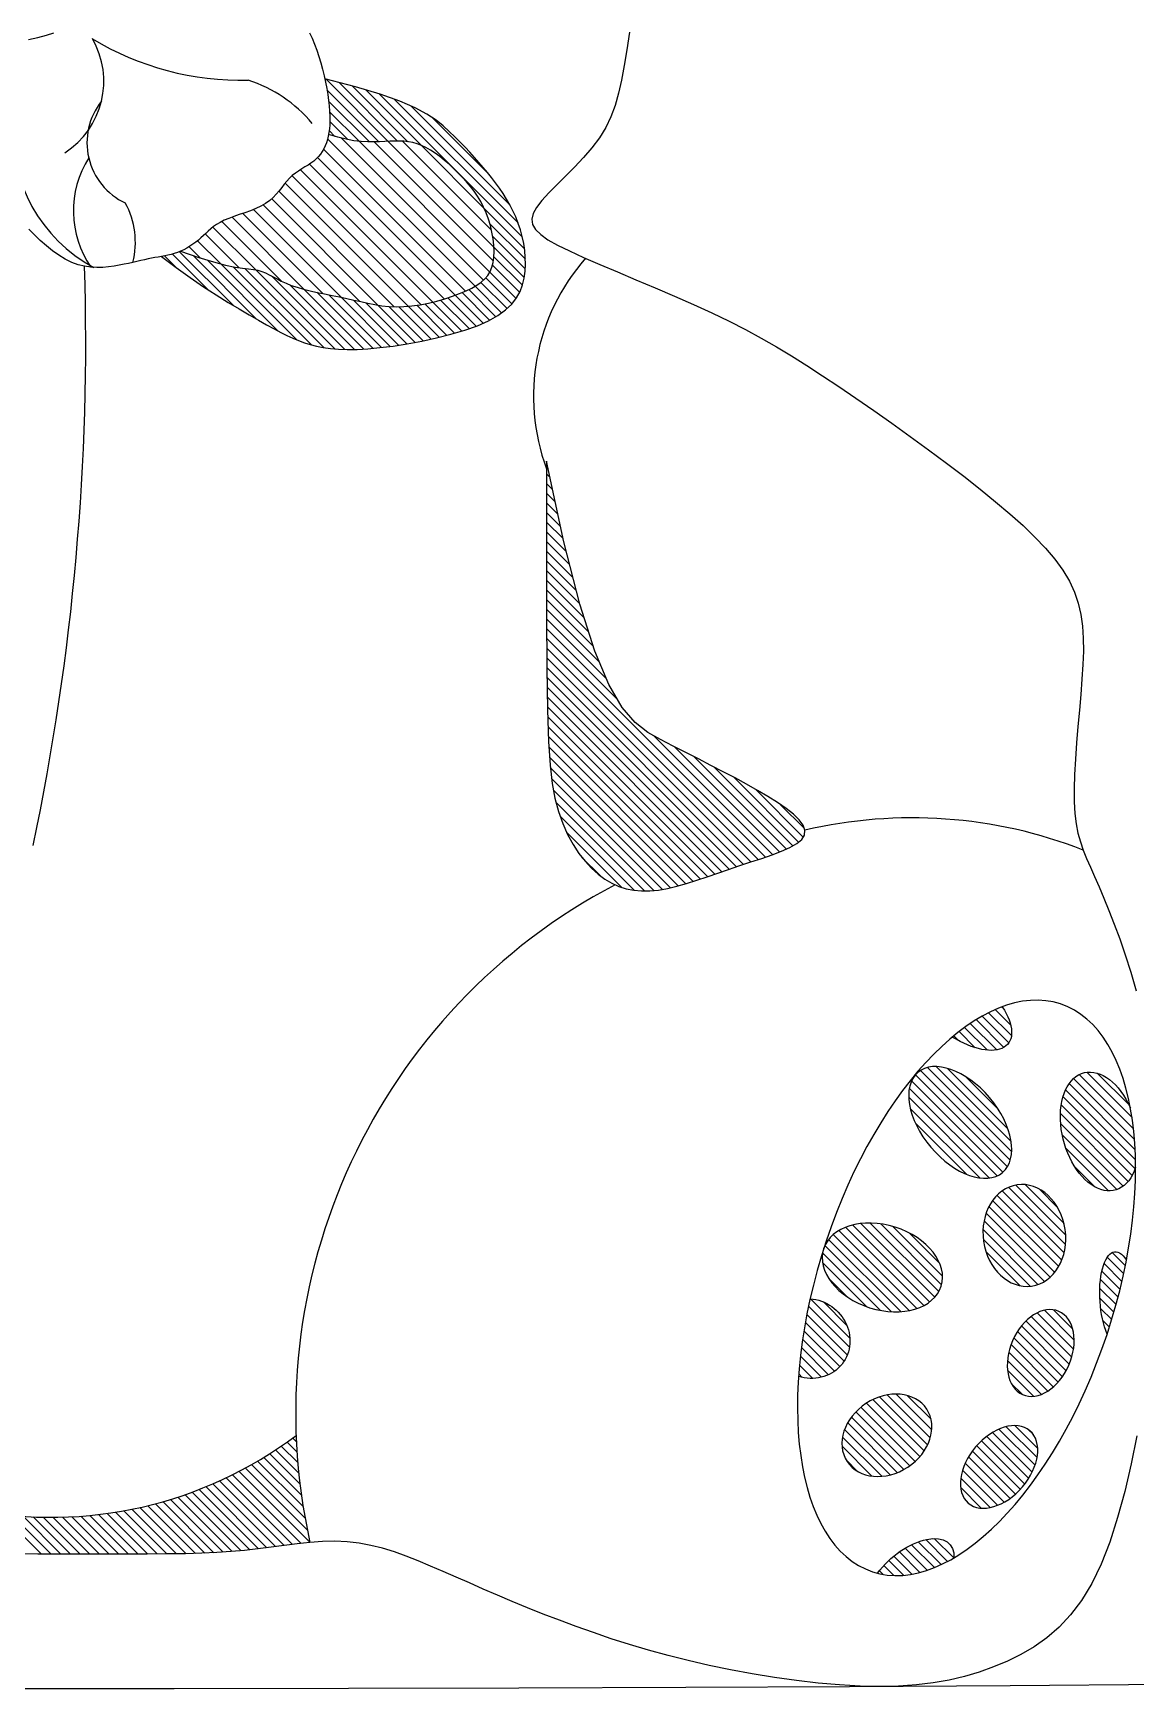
# Model space of a CAD drawing. Header units: millimetres. Extents: x 30176 to 68715, y 55479 to 72995.
# Drawn here: x 48222.9 to 48409.3, y 57348.8 to 57628.6 of the extents above; entities that cross this region are included whole.
import ezdxf

# ---------------------------------------------------------------- set-up
doc = ezdxf.new("R2010")
doc.units = ezdxf.units.MM

# ---------------------------------------------------------------- blocks, each defined once
blk = doc.blocks.new('A$C7F2A1D0A')
for p, q in [((1374.75, 735.42), (1376.32, 735.78)), ((1376.32, 735.78), (1377.77, 736.16)), ((1377.77, 736.16), (1379.04, 736.56)), ((1422.25, 736.58), (1422.71, 735.64)), ((1476.35, 736.68), (1475.88, 733.7)), ((1422.71, 735.64), (1423.12, 734.65)), ((1423.12, 734.65), (1423.5, 733.63)), ((1423.5, 733.63), (1423.85, 732.57)), ((1475.88, 733.7), (1475.44, 731.02)), ((1423.85, 732.57), (1424.17, 731.5)), ((1424.17, 731.5), (1424.46, 730.41)), ((1424.46, 730.41), (1424.72, 729.32)), ((1475.44, 731.02), (1474.99, 728.58)), ((1424.72, 729.32), (1424.96, 728.24)), ((1430.03, 727.45), (1424.84, 728.78)), ((1424.96, 728.24), (1425.16, 727.18)), ((1435.56, 718.22), (1425.07, 728.72)), ((1437.15, 718.27), (1427.27, 728.16)), ((1438.88, 718.17), (1429.47, 727.59)), ((1434.21, 726.19), (1430.03, 727.45)), ((1474.99, 728.58), (1474.49, 726.35)), ((1425.16, 727.18), (1425.33, 726.15)), ((1434, 718.15), (1425.19, 726.96)), ((1425.33, 726.15), (1425.47, 725.16)), ((1425.47, 725.16), (1425.57, 724.22)), ((1432.39, 718.14), (1425.48, 725.04)), ((1441.11, 717.58), (1431.76, 726.92)), ((1458.22, 702.1), (1434.1, 726.23)), ((1437.53, 725.01), (1434.21, 726.19)), ((1457.51, 704.45), (1436.62, 725.33)), ((1440.12, 723.89), (1437.53, 725.01)), ((1474.49, 726.35), (1473.9, 724.3)), ((1425.57, 724.22), (1425.64, 723.33)), ((1425.64, 723.33), (1425.68, 722.51)), ((1430.65, 718.24), (1425.65, 723.24)), ((1425.69, 721.74), (1425.67, 721.02)), ((1425.68, 722.51), (1425.69, 721.74)), ((1456.16, 707.43), (1439.38, 724.21)), ((1442.11, 722.83), (1440.12, 723.89)), ((1443.64, 721.82), (1442.11, 722.83)), ((1452.6, 712.63), (1442.93, 722.3)), ((1444.85, 720.85), (1443.64, 721.82)), ((1473.19, 722.39), (1472.33, 720.59)), ((1473.9, 724.3), (1473.19, 722.39)), ((1425.42, 719.1), (1425.28, 718.53)), ((1425.53, 719.7), (1425.42, 719.1)), ((1427.03, 718.92), (1425.47, 719.4)), ((1425.61, 720.34), (1425.53, 719.7)), ((1426.56, 719.06), (1425.58, 720.05)), ((1425.67, 721.02), (1425.61, 720.34)), ((1428.73, 718.53), (1425.69, 721.57)), ((1428.45, 718.58), (1427.03, 718.92)), ((1445.87, 719.92), (1444.85, 720.85)), ((1446.81, 719.01), (1445.87, 719.92)), ((1447.7, 718.12), (1446.81, 719.01)), ((1472.33, 720.59), (1471.27, 718.85)), ((1424.41, 716.52), (1424.11, 716.08)), ((1424.67, 716.98), (1424.41, 716.52)), ((1448.61, 692.93), (1424.63, 716.91)), ((1424.91, 717.47), (1424.67, 716.98)), ((1425.11, 717.98), (1424.91, 717.47)), ((1425.28, 718.53), (1425.11, 717.98)), ((1450.24, 693.75), (1425.31, 718.68)), ((1451.66, 694.78), (1427.67, 718.76)), ((1429.77, 718.34), (1428.45, 718.58)), ((1430.98, 718.2), (1429.77, 718.34)), ((1452.74, 696.15), (1430.65, 718.24)), ((1432.1, 718.14), (1430.98, 718.2)), ((1433.13, 718.13), (1432.1, 718.14)), ((1434.1, 718.15), (1433.13, 718.13)), ((1453.32, 698.02), (1433.21, 718.13)), ((1435.01, 718.2), (1434.1, 718.15)), ((1435.86, 718.24), (1435.01, 718.2)), ((1453.41, 700.38), (1435.56, 718.22)), ((1436.68, 718.27), (1435.86, 718.24)), ((1437.46, 718.27), (1436.68, 718.27)), ((1438.22, 718.24), (1437.46, 718.27)), ((1453.02, 703.22), (1437.99, 718.25)), ((1438.96, 718.17), (1438.22, 718.24)), ((1439.7, 718.03), (1438.96, 718.17)), ((1440.43, 717.83), (1439.7, 718.03)), ((1441.18, 717.55), (1440.43, 717.83)), ((1451.8, 706.89), (1441.11, 717.58)), ((1441.94, 717.19), (1441.18, 717.55)), ((1442.71, 716.74), (1441.94, 717.19)), ((1443.5, 716.22), (1442.71, 716.74)), ((1444.28, 715.65), (1443.5, 716.22)), ((1448.55, 717.24), (1447.7, 718.12)), ((1449.37, 716.38), (1448.55, 717.24)), ((1450.14, 715.52), (1449.37, 716.38)), ((1470, 717.15), (1468.57, 715.49)), ((1471.27, 718.85), (1470, 717.15)), ((1420.94, 713.57), (1420.4, 713.22)), ((1443.1, 691.09), (1420.74, 713.44)), ((1421.47, 713.9), (1420.94, 713.57)), ((1422, 714.23), (1421.47, 713.9)), ((1422.5, 714.56), (1422, 714.23)), ((1445.03, 691.61), (1422.24, 714.39)), ((1422.96, 714.91), (1422.5, 714.56)), ((1423.38, 715.28), (1422.96, 714.91)), ((1423.77, 715.67), (1423.38, 715.28)), ((1446.86, 692.23), (1423.6, 715.49)), ((1424.11, 716.08), (1423.77, 715.67)), ((1445.07, 715.02), (1444.28, 715.65)), ((1445.84, 714.35), (1445.07, 715.02)), ((1446.6, 713.64), (1445.84, 714.35)), ((1447.35, 712.92), (1446.6, 713.64)), ((1450.89, 714.67), (1450.14, 715.52)), ((1451.62, 713.82), (1450.89, 714.67)), ((1452.33, 712.96), (1451.62, 713.82)), ((1467.05, 713.88), (1465.52, 712.34)), ((1468.57, 715.49), (1467.05, 713.88)), ((1417.99, 710.99), (1417.56, 710.44)), ((1418.42, 711.51), (1417.99, 710.99)), ((1438.92, 690.37), (1418.13, 711.16)), ((1418.87, 712), (1418.42, 711.51)), ((1419.35, 712.45), (1418.87, 712)), ((1441.08, 690.65), (1419.32, 712.42)), ((1419.87, 712.85), (1419.35, 712.45)), ((1420.4, 713.22), (1419.87, 712.85)), ((1448.07, 712.17), (1447.35, 712.92)), ((1448.77, 711.41), (1448.07, 712.17)), ((1449.44, 710.62), (1448.77, 711.41)), ((1450.07, 709.81), (1449.44, 710.62)), ((1453.02, 712.1), (1452.33, 712.96)), ((1453.69, 711.22), (1453.02, 712.1)), ((1454.35, 710.32), (1453.69, 711.22)), ((1464.04, 710.88), (1462.68, 709.51)), ((1465.52, 712.34), (1464.04, 710.88)), ((1414.83, 707.74), (1414.05, 707.29)), ((1415.52, 708.23), (1414.83, 707.74)), ((1416.11, 708.75), (1415.52, 708.23)), ((1433.81, 690.57), (1415.86, 708.53)), ((1416.64, 709.31), (1416.11, 708.75)), ((1417.12, 709.87), (1416.64, 709.31)), ((1436.54, 690.3), (1417.05, 709.79)), ((1417.56, 710.44), (1417.12, 709.87)), ((1450.66, 708.96), (1450.07, 709.81)), ((1451.2, 708.06), (1450.66, 708.96)), ((1451.69, 707.12), (1451.2, 708.06)), ((1454.97, 709.41), (1454.35, 710.32)), ((1455.56, 708.47), (1454.97, 709.41)), ((1456.12, 707.5), (1455.56, 708.47)), ((1461.52, 708.23), (1460.63, 707.07)), ((1462.68, 709.51), (1461.52, 708.23)), ((1408.61, 705.22), (1407.83, 704.89)), ((1409.47, 705.54), (1408.61, 705.22)), ((1421.35, 693.23), (1409.17, 705.42)), ((1410.39, 705.85), (1409.47, 705.54)), ((1411.33, 706.18), (1410.39, 705.85)), ((1424.51, 692.52), (1410.98, 706.06)), ((1412.27, 706.52), (1411.33, 706.18)), ((1413.19, 706.89), (1412.27, 706.52)), ((1427.59, 691.9), (1412.77, 706.72)), ((1414.05, 707.29), (1413.19, 706.89)), ((1430.75, 691.19), (1414.43, 707.51)), ((1452.14, 706.13), (1451.69, 707.12)), ((1458.59, 700.1), (1451.8, 706.89)), ((1452.52, 705.08), (1452.14, 706.13)), ((1452.84, 703.99), (1452.52, 705.08)), ((1456.64, 706.5), (1456.12, 707.5)), ((1457.11, 705.46), (1456.64, 706.5)), ((1457.54, 704.38), (1457.11, 705.46)), ((1460.06, 706.02), (1459.84, 705.07)), ((1459.84, 705.07), (1459.97, 704.18)), ((1460.63, 707.07), (1460.06, 706.02)), ((1375.76, 702.45), (1374.82, 703.41)), ((1376.74, 701.51), (1375.76, 702.45)), ((1404.32, 702.31), (1403.91, 701.93)), ((1404.73, 702.69), (1404.32, 702.31)), ((1410.35, 696.88), (1404.63, 702.6)), ((1405.13, 703.07), (1404.73, 702.69)), ((1405.56, 703.45), (1405.13, 703.07)), ((1406.03, 703.83), (1405.56, 703.45)), ((1413.18, 696.51), (1405.93, 703.75)), ((1406.55, 704.19), (1406.03, 703.83)), ((1407.15, 704.55), (1406.55, 704.19)), ((1407.83, 704.89), (1407.15, 704.55)), ((1417.54, 694.59), (1407.44, 704.7)), ((1458.74, 698.32), (1452.75, 704.31)), ((1453.1, 702.89), (1452.84, 703.99)), ((1453.28, 701.78), (1453.1, 702.89)), ((1458.71, 696.71), (1453.21, 702.21)), ((1457.9, 703.27), (1457.54, 704.38)), ((1458.21, 702.13), (1457.9, 703.27)), ((1458.46, 700.98), (1458.21, 702.13)), ((1459.97, 704.18), (1460.46, 703.33)), ((1460.46, 703.33), (1461.33, 702.48)), ((1461.33, 702.48), (1462.56, 701.62)), ((1377.77, 700.6), (1376.74, 701.51)), ((1378.82, 699.75), (1377.77, 700.6)), ((1379.9, 698.98), (1378.82, 699.75)), ((1399.94, 699.44), (1399.4, 699.26)), ((1400.47, 699.66), (1399.94, 699.44)), ((1409.4, 690.48), (1400.3, 699.59)), ((1401, 699.91), (1400.47, 699.66)), ((1400.47, 699.66), (1403.52, 698.61)), ((1401.52, 700.19), (1401, 699.91)), ((1402.04, 700.5), (1401.52, 700.19)), ((1403.82, 698.52), (1401.91, 700.43)), ((1402.54, 700.84), (1402.04, 700.5)), ((1403.02, 701.19), (1402.54, 700.84)), ((1403.48, 701.55), (1403.02, 701.19)), ((1407.25, 697.53), (1403.34, 701.45)), ((1403.91, 701.93), (1403.48, 701.55)), ((1453.4, 700.7), (1453.28, 701.78)), ((1453.44, 699.65), (1453.4, 700.7)), ((1453.4, 698.67), (1453.44, 699.65)), ((1458.55, 695.24), (1453.41, 700.38)), ((1458.63, 699.81), (1458.46, 700.98)), ((1458.73, 698.63), (1458.63, 699.81)), ((1462.56, 701.62), (1464.18, 700.7)), ((1464.18, 700.7), (1466.2, 699.71)), ((1466.2, 699.71), (1468.59, 698.61)), ((1380.98, 698.32), (1379.9, 698.98)), ((1382.08, 697.78), (1380.98, 698.32)), ((1383.16, 697.38), (1382.08, 697.78)), ((1384.24, 697.12), (1383.16, 697.38)), ((1385.29, 696.97), (1384.24, 697.12)), ((1386.33, 696.92), (1385.29, 696.97)), ((1387.33, 696.94), (1386.33, 696.92)), ((1388.29, 697.03), (1387.33, 696.94)), ((1389.21, 697.15), (1388.29, 697.03)), ((1390.09, 697.3), (1389.21, 697.15)), ((1390.91, 697.46), (1390.09, 697.3)), ((1391.67, 697.62), (1390.91, 697.46)), ((1392.4, 697.78), (1391.67, 697.62)), ((1393.08, 697.94), (1392.4, 697.78)), ((1393.74, 698.09), (1393.08, 697.94)), ((1394.36, 698.24), (1393.74, 698.09)), ((1394.96, 698.37), (1394.36, 698.24)), ((1395.55, 698.49), (1394.96, 698.37)), ((1396.12, 698.59), (1395.55, 698.49)), ((1396.68, 698.69), (1396.12, 698.59)), ((1397.24, 698.78), (1396.68, 698.69)), ((1397.79, 698.87), (1397.24, 698.78)), ((1397.24, 698.78), (1399.71, 696.91)), ((1399.71, 696.9), (1397.75, 698.87)), ((1398.33, 698.98), (1397.79, 698.87)), ((1398.87, 699.11), (1398.33, 698.98)), ((1399.4, 699.26), (1398.87, 699.11)), ((1405.04, 693.22), (1399.09, 699.17)), ((1399.71, 696.91), (1402.08, 695.21)), ((1413.31, 688.21), (1402.59, 698.93)), ((1403.52, 698.61), (1406.02, 697.85)), ((1416.98, 686.17), (1404.99, 698.16)), ((1406.02, 697.85), (1408.05, 697.33)), ((1420.1, 684.68), (1407.25, 697.53)), ((1408.05, 697.33), (1409.67, 696.99)), ((1422.57, 683.85), (1409.36, 697.06)), ((1409.67, 696.99), (1410.95, 696.79)), ((1410.95, 696.79), (1411.97, 696.67)), ((1424.66, 683.4), (1411.31, 696.75)), ((1411.97, 696.67), (1412.81, 696.57)), ((1412.81, 696.57), (1413.52, 696.45)), ((1452.78, 696.22), (1453.08, 696.95)), ((1453.08, 696.95), (1453.28, 697.76)), ((1457.77, 692.75), (1453.18, 697.34)), ((1453.28, 697.76), (1453.4, 698.67)), ((1458.23, 693.92), (1453.41, 698.75)), ((1458.69, 696.28), (1458.75, 697.45)), ((1458.75, 697.45), (1458.73, 698.63)), ((1468.59, 698.61), (1471.32, 697.43)), ((1471.32, 697.43), (1474.29, 696.17)), ((1402.08, 695.21), (1404.34, 693.67)), ((1426.51, 683.17), (1413.18, 696.51)), ((1413.52, 696.45), (1414.18, 696.26)), ((1414.18, 696.26), (1414.82, 696.01)), ((1414.82, 696.01), (1415.45, 695.7)), ((1415.45, 695.7), (1416.09, 695.36)), ((1428.24, 683.08), (1415.81, 695.51)), ((1416.09, 695.36), (1416.77, 694.99)), ((1416.77, 694.99), (1417.49, 694.62)), ((1417.49, 694.62), (1418.29, 694.25)), ((1418.29, 694.25), (1419.17, 693.89)), ((1429.87, 683.08), (1418.99, 693.96)), ((1419.17, 693.89), (1420.15, 693.57)), ((1449.71, 693.45), (1450.56, 693.93)), ((1454.73, 689.26), (1450.24, 693.75)), ((1450.56, 693.93), (1451.28, 694.44)), ((1455.64, 689.98), (1451.23, 694.4)), ((1451.28, 694.44), (1451.89, 694.98)), ((1451.89, 694.98), (1452.39, 695.57)), ((1456.46, 690.79), (1452.07, 695.19)), ((1452.39, 695.57), (1452.78, 696.22)), ((1457.18, 691.71), (1452.74, 696.15)), ((1457.84, 692.87), (1458.26, 693.99)), ((1458.26, 693.99), (1458.53, 695.12)), ((1458.53, 695.12), (1458.69, 696.28)), ((1474.29, 696.17), (1477.43, 694.84)), ((1477.43, 694.84), (1480.68, 693.47)), ((1404.34, 693.67), (1406.47, 692.28)), ((1406.47, 692.28), (1408.48, 691.03)), ((1408.48, 691.03), (1410.35, 689.92)), ((1420.15, 693.57), (1421.23, 693.27)), ((1421.23, 693.27), (1422.37, 692.99)), ((1431.44, 683.15), (1421.35, 693.23)), ((1422.37, 692.99), (1423.57, 692.72)), ((1432.95, 683.27), (1423.48, 692.74)), ((1423.57, 692.72), (1424.81, 692.46)), ((1424.81, 692.46), (1426.06, 692.21)), ((1434.44, 683.41), (1425.54, 692.32)), ((1426.06, 692.21), (1427.31, 691.96)), ((1427.31, 691.96), (1428.55, 691.69)), ((1435.89, 683.59), (1427.59, 691.9)), ((1428.55, 691.69), (1429.75, 691.42)), ((1437.32, 683.8), (1429.69, 691.43)), ((1429.75, 691.42), (1430.93, 691.15)), ((1430.93, 691.15), (1432.1, 690.89)), ((1438.73, 684.02), (1431.8, 690.95)), ((1442.37, 690.91), (1443.76, 691.25)), ((1448.01, 686.18), (1443.1, 691.09)), ((1443.76, 691.25), (1445.12, 691.64)), ((1449.23, 686.59), (1444.39, 691.43)), ((1445.12, 691.64), (1446.42, 692.07)), ((1450.44, 687.02), (1445.64, 691.81)), ((1446.42, 692.07), (1447.63, 692.52)), ((1451.58, 687.51), (1446.86, 692.23)), ((1447.63, 692.52), (1448.74, 692.98)), ((1452.7, 688.02), (1448.03, 692.69)), ((1448.74, 692.98), (1449.71, 693.45)), ((1453.75, 688.61), (1449.17, 693.19)), ((1456.44, 690.75), (1457.24, 691.79)), ((1457.24, 691.79), (1457.84, 692.87)), ((1480.68, 693.47), (1483.95, 692.07)), ((1483.95, 692.07), (1487.17, 690.65)), ((1410.35, 689.92), (1412.06, 688.92)), ((1412.06, 688.92), (1413.62, 688.04)), ((1432.1, 690.89), (1433.27, 690.66)), ((1433.27, 690.66), (1434.46, 690.47)), ((1440.11, 684.27), (1433.81, 690.57)), ((1434.46, 690.47), (1435.67, 690.34)), ((1435.67, 690.34), (1436.91, 690.28)), ((1441.49, 684.53), (1435.68, 690.34)), ((1436.91, 690.28), (1438.21, 690.31)), ((1442.83, 684.82), (1437.36, 690.29)), ((1438.21, 690.31), (1439.57, 690.43)), ((1444.16, 685.13), (1438.92, 690.37)), ((1439.57, 690.43), (1440.96, 690.63)), ((1445.46, 685.46), (1440.38, 690.54)), ((1440.96, 690.63), (1442.37, 690.91)), ((1446.75, 685.81), (1441.76, 690.79)), ((1452.52, 687.92), (1454.1, 688.81)), ((1454.1, 688.81), (1455.4, 689.75)), ((1455.4, 689.75), (1456.44, 690.75)), ((1487.17, 690.65), (1490.27, 689.24)), ((1490.27, 689.24), (1493.18, 687.83)), ((1413.62, 688.04), (1415.01, 687.25)), ((1415.01, 687.25), (1416.26, 686.56)), ((1416.26, 686.56), (1417.39, 685.95)), ((1417.39, 685.95), (1418.44, 685.42)), ((1418.44, 685.42), (1419.44, 684.96)), ((1443.73, 685.02), (1446.17, 685.63)), ((1446.17, 685.63), (1448.49, 686.33)), ((1448.49, 686.33), (1450.63, 687.09)), ((1450.63, 687.09), (1452.52, 687.92)), ((1493.18, 687.83), (1495.94, 686.42)), ((1495.94, 686.42), (1498.59, 684.99)), ((1419.44, 684.96), (1420.41, 684.56)), ((1420.41, 684.56), (1421.38, 684.21)), ((1421.38, 684.21), (1422.37, 683.9)), ((1422.37, 683.9), (1423.43, 683.63)), ((1423.43, 683.63), (1424.56, 683.41)), ((1424.56, 683.41), (1425.8, 683.23)), ((1425.8, 683.23), (1427.15, 683.12)), ((1427.15, 683.12), (1428.64, 683.07)), ((1428.64, 683.07), (1430.29, 683.09)), ((1430.29, 683.09), (1432.12, 683.19)), ((1432.12, 683.19), (1434.14, 683.38)), ((1434.14, 683.38), (1436.38, 683.65)), ((1436.38, 683.65), (1438.77, 684.02)), ((1438.77, 684.02), (1441.24, 684.48)), ((1441.24, 684.48), (1443.73, 685.02)), ((1498.59, 684.99), (1501.18, 683.51)), ((1501.18, 683.51), (1503.74, 681.98)), ((1503.74, 681.98), (1506.32, 680.36)), ((1506.32, 680.36), (1508.96, 678.64)), ((1508.96, 678.64), (1511.72, 676.81)), ((1511.72, 676.81), (1514.61, 674.84)), ((1514.61, 674.84), (1517.62, 672.76)), ((1517.62, 672.76), (1520.69, 670.6)), ((1520.69, 670.6), (1523.79, 668.38)), ((1523.79, 668.38), (1526.88, 666.13)), ((1526.88, 666.13), (1529.91, 663.88)), ((1462.31, 664.23), (1462.31, 649.87)), ((1465.23, 650.57), (1462.31, 664.23)), ((1462.45, 663.57), (1462.31, 663.72)), ((1529.91, 663.88), (1532.84, 661.65)), ((1462.89, 661.5), (1462.31, 662.08)), ((1463.33, 659.42), (1462.31, 660.45)), ((1532.84, 661.65), (1535.63, 659.47)), ((1463.78, 657.34), (1462.31, 658.81)), ((1535.63, 659.47), (1538.23, 657.36)), ((1464.22, 655.26), (1462.31, 657.18)), ((1464.67, 653.19), (1462.31, 655.55)), ((1538.23, 657.36), (1540.65, 655.31)), ((1540.65, 655.31), (1542.87, 653.33)), ((1465.11, 651.11), (1462.31, 653.91)), ((1465.65, 648.94), (1462.31, 652.28)), ((1542.87, 653.33), (1544.88, 651.39)), ((1466.21, 646.74), (1462.31, 650.65)), ((1462.31, 649.87), (1462.33, 638.32)), ((1466.77, 644.55), (1462.31, 649.01)), ((1467.94, 640.02), (1465.23, 650.57)), ((1544.88, 651.39), (1546.67, 649.49)), ((1546.67, 649.49), (1548.24, 647.62)), ((1467.34, 642.35), (1462.31, 647.37)), ((1548.24, 647.62), (1549.59, 645.77)), ((1467.9, 640.15), (1462.31, 645.74)), ((1468.66, 637.76), (1462.32, 644.1)), ((1549.59, 645.77), (1550.69, 643.93)), ((1550.69, 643.93), (1551.55, 642.08)), ((1469.43, 635.35), (1462.32, 642.47)), ((1470.21, 632.95), (1462.32, 640.83)), ((1551.55, 642.08), (1552.2, 640.22)), ((1471.25, 630.27), (1462.33, 639.19)), ((1462.33, 638.32), (1462.38, 629.22)), ((1470.47, 632.13), (1467.94, 640.02)), ((1552.2, 640.22), (1552.65, 638.31)), ((1552.65, 638.31), (1552.92, 636.34)), ((1472.44, 627.45), (1462.33, 637.55)), ((1474.35, 623.91), (1462.34, 635.91)), ((1552.92, 636.34), (1553.05, 634.28)), ((1499.31, 597.31), (1462.35, 634.27)), ((1498.09, 596.9), (1462.36, 632.63)), ((1553.05, 634.28), (1553.06, 632.12)), ((1496.86, 596.5), (1462.37, 630.98)), ((1472.85, 626.47), (1470.47, 632.13)), ((1552.98, 629.84), (1552.82, 627.4)), ((1553.06, 632.12), (1552.98, 629.84)), ((1495.63, 596.09), (1462.38, 629.34)), ((1462.38, 629.22), (1462.48, 622.19)), ((1494.4, 595.68), (1462.4, 627.68)), ((1552.82, 627.4), (1552.62, 624.81)), ((1493.18, 595.27), (1462.43, 626.02)), ((1491.97, 594.85), (1462.45, 624.37)), ((1475.12, 622.58), (1472.85, 626.47)), ((1552.62, 624.81), (1552.38, 622.11)), ((1490.75, 594.43), (1462.48, 622.71)), ((1462.48, 622.19), (1462.65, 616.85)), ((1489.54, 594.01), (1462.52, 621.03)), ((1477.31, 620.04), (1475.12, 622.58)), ((1552.38, 622.11), (1552.15, 619.35)), ((1488.32, 593.6), (1462.57, 619.34)), ((1479.45, 618.39), (1477.31, 620.04)), ((1481.58, 617.19), (1479.45, 618.39)), ((1552.15, 619.35), (1551.92, 616.59)), ((1487.08, 593.2), (1462.63, 617.66)), ((1462.65, 616.85), (1462.91, 612.84)), ((1485.84, 592.82), (1462.71, 615.94)), ((1500.53, 597.73), (1480.39, 617.86)), ((1483.71, 616.08), (1481.58, 617.19)), ((1485.86, 614.98), (1483.71, 616.08)), ((1501.71, 598.18), (1483.9, 615.99)), ((1551.92, 616.59), (1551.72, 613.88)), ((1484.56, 592.46), (1462.82, 614.2)), ((1462.91, 612.84), (1463.26, 609.77)), ((1487.99, 613.89), (1485.86, 614.98)), ((1502.86, 598.66), (1487.25, 614.27)), ((1490.1, 612.81), (1487.99, 613.89)), ((1492.16, 611.74), (1490.1, 612.81)), ((1551.72, 613.88), (1551.58, 611.28)), ((1483.25, 592.14), (1462.96, 612.43)), ((1481.89, 591.87), (1463.17, 610.58)), ((1503.94, 599.21), (1490.6, 612.55)), ((1494.18, 610.68), (1492.16, 611.74)), ((1504.93, 599.85), (1494.03, 610.76)), ((1496.12, 609.63), (1494.18, 610.68)), ((1551.58, 611.28), (1551.5, 608.84)), ((1463.26, 609.77), (1463.74, 607.27)), ((1480.45, 591.67), (1463.48, 608.64)), ((1463.74, 607.27), (1464.34, 605.03)), ((1497.99, 608.58), (1496.12, 609.63)), ((1505.72, 600.7), (1497.65, 608.77)), ((1499.75, 607.54), (1497.99, 608.58)), ((1501.38, 606.52), (1499.75, 607.54)), ((1551.5, 608.84), (1551.51, 606.63)), ((1478.89, 591.6), (1463.93, 606.56)), ((1464.34, 605.03), (1465.06, 602.98)), ((1477.15, 591.7), (1464.62, 604.23)), ((1502.82, 605.52), (1501.38, 606.52)), ((1505.87, 602.18), (1501.89, 606.16)), ((1504.05, 604.54), (1502.82, 605.52)), ((1505.01, 603.6), (1504.05, 604.54)), ((1551.51, 606.63), (1551.62, 604.67)), ((1551.62, 604.67), (1551.84, 602.93)), ((1465.06, 602.98), (1465.88, 601.12)), ((1475, 592.22), (1465.71, 601.51)), ((1505.68, 602.7), (1505.01, 603.6)), ((1506, 601.84), (1505.68, 602.7)), ((1505.93, 601.04), (1506, 601.84)), ((1551.84, 602.93), (1552.15, 601.36)), ((1465.88, 601.12), (1466.8, 599.44)), ((1466.8, 599.44), (1467.78, 597.94)), ((1502.06, 598.31), (1503.47, 598.94)), ((1503.47, 598.94), (1504.62, 599.59)), ((1504.62, 599.59), (1505.46, 600.29)), ((1505.46, 600.29), (1505.93, 601.04)), ((1552.15, 601.36), (1552.55, 599.9)), ((1552.55, 599.9), (1553.04, 598.49)), ((1467.78, 597.94), (1468.83, 596.61)), ((1471.39, 594.19), (1468.31, 597.27)), ((1468.83, 596.61), (1469.92, 595.45)), ((1493.1, 595.24), (1494.97, 595.88)), ((1494.97, 595.88), (1496.85, 596.49)), ((1496.85, 596.49), (1498.69, 597.1)), ((1498.69, 597.1), (1500.45, 597.7)), ((1500.45, 597.7), (1502.06, 598.31)), ((1553.04, 598.49), (1553.61, 597.08)), ((1553.61, 597.08), (1554.24, 595.61)), ((1469.92, 595.45), (1471.05, 594.45)), ((1471.05, 594.45), (1472.19, 593.6)), ((1472.19, 593.6), (1473.35, 592.91)), ((1486, 592.86), (1487.71, 593.4)), ((1487.71, 593.4), (1489.47, 593.98)), ((1489.47, 593.98), (1491.27, 594.61)), ((1491.27, 594.61), (1493.1, 595.24)), ((1554.24, 595.61), (1554.95, 594.03)), ((1554.95, 594.03), (1555.71, 592.29)), ((1473.35, 592.91), (1474.54, 592.37)), ((1474.54, 592.37), (1475.78, 591.97)), ((1475.78, 591.97), (1477.05, 591.71)), ((1477.05, 591.71), (1478.38, 591.59)), ((1478.38, 591.59), (1479.77, 591.6)), ((1479.77, 591.6), (1481.22, 591.75)), ((1481.22, 591.75), (1482.75, 592.02)), ((1482.75, 592.02), (1484.34, 592.39)), ((1484.34, 592.39), (1486, 592.86)), ((1555.71, 592.29), (1556.53, 590.37)), ((1556.53, 590.37), (1557.39, 588.27)), ((1557.39, 588.27), (1558.28, 585.98)), ((1558.28, 585.98), (1559.2, 583.48)), ((1559.2, 583.48), (1560.13, 580.78)), ((1560.13, 580.78), (1561.06, 577.87)), ((1561.06, 577.87), (1561.99, 574.73)), ((1540.9, 567.15), (1537.04, 571.02)), ((1540.78, 568.91), (1538.15, 571.54)), ((1539.45, 571.87), (1539.31, 572.01)), ((1536.83, 564.69), (1532.98, 568.54)), ((1538.42, 564.73), (1533.95, 569.21)), ((1539.63, 565.16), (1534.94, 569.85)), ((1540.47, 565.95), (1535.97, 570.45)), ((1531.94, 566.32), (1531.14, 567.11)), ((1534.78, 565.11), (1532.05, 567.84)), ((1539.46, 544.09), (1524.02, 559.53)), ((1540.21, 544.98), (1524.66, 560.53)), ((1540.7, 546.11), (1525.54, 561.28)), ((1540.94, 547.52), (1526.69, 561.76)), ((1540.85, 549.24), (1528.16, 561.93)), ((1540.29, 551.43), (1530.1, 561.62)), ((1538.69, 554.66), (1533.07, 560.28)), ((1561.7, 549.62), (1551.41, 559.91)), ((1561.52, 551.43), (1552.37, 560.58)), ((1561.28, 553.31), (1553.62, 560.97)), ((1560.78, 555.44), (1555.41, 560.81)), ((1537.19, 543.1), (1523.53, 556.75)), ((1538.47, 543.45), (1523.63, 558.28)), ((1561.79, 544.63), (1549.62, 556.8)), ((1561.87, 546.19), (1550.06, 557.99)), ((1561.81, 547.88), (1550.65, 559.04)), ((1535.54, 543.11), (1523.8, 554.85)), ((1560.64, 542.52), (1549.18, 553.97)), ((1561.29, 543.5), (1549.32, 555.47)), ((1533.29, 543.73), (1524.68, 552.34)), ((1559.8, 541.72), (1549.22, 552.3)), ((1558.74, 541.14), (1549.48, 550.41)), ((1557.33, 540.92), (1550.09, 548.16)), ((1555.05, 541.57), (1551.58, 545.03)), ((1549.42, 529.23), (1538.46, 540.19)), ((1549.81, 530.47), (1539.35, 540.94)), ((1550.05, 531.87), (1540.39, 541.53)), ((1550.08, 533.47), (1541.64, 541.91)), ((1549.8, 535.39), (1543.2, 541.98)), ((1548.71, 538.11), (1545.57, 541.25)), ((1547.43, 526.32), (1536.61, 537.14)), ((1548.22, 527.16), (1537.1, 538.29)), ((1548.89, 528.13), (1537.72, 539.3)), ((1526.07, 521.55), (1512.85, 534.77)), ((1527.07, 522.18), (1514.09, 535.16)), ((1527.93, 522.96), (1515.47, 535.41)), ((1528.62, 523.9), (1517.03, 535.48)), ((1529.09, 525.06), (1518.8, 535.35)), ((1529.26, 526.53), (1520.88, 534.9)), ((1545.38, 525.1), (1536.1, 534.39)), ((1546.49, 525.63), (1536.27, 535.85)), ((1520.56, 520.52), (1509.37, 531.71)), ((1522.19, 520.53), (1509.99, 532.72)), ((1523.63, 520.72), (1510.79, 533.56)), ((1524.92, 521.06), (1511.75, 534.23)), ((1528.79, 528.63), (1523.59, 533.82)), ((1544.04, 524.81), (1536.16, 532.69)), ((1516.46, 521.35), (1508.98, 528.83)), ((1518.7, 520.75), (1508.99, 530.46)), ((1542.3, 524.92), (1536.62, 530.6)), ((1559.87, 526.95), (1557.09, 529.73)), ((1560.15, 528.3), (1557.93, 530.52)), ((1513.2, 522.99), (1510, 526.18)), ((1558.92, 522.99), (1555.95, 525.97)), ((1559.25, 524.3), (1556.18, 527.37)), ((1559.57, 525.62), (1556.55, 528.63)), ((1558.58, 521.71), (1555.84, 524.45)), ((1513.52, 514.5), (1506.6, 521.42)), ((1513.59, 516.06), (1506.94, 522.71)), ((1513.09, 518.2), (1509.12, 522.16)), ((1551.39, 514.19), (1545.26, 520.32)), ((1551.5, 515.72), (1546.47, 520.75)), ((1551.24, 517.61), (1548.03, 520.82)), ((1558.22, 520.43), (1555.85, 522.81)), ((1557.85, 519.17), (1556, 521.02)), ((1512.6, 512.15), (1506.07, 518.68)), ((1513.16, 513.22), (1506.32, 520.06)), ((1550.14, 510.54), (1542.59, 518.1)), ((1550.67, 511.64), (1543.36, 518.95)), ((1551.1, 512.85), (1544.25, 519.7)), ((1557.46, 517.92), (1556.35, 519.03)), ((1511.01, 510.47), (1505.61, 515.87)), ((1511.88, 511.23), (1505.83, 517.29)), ((1547.98, 507.81), (1540.83, 514.96)), ((1548.8, 508.62), (1541.32, 516.1)), ((1549.52, 509.53), (1541.9, 517.15)), ((1508.78, 509.44), (1505.23, 512.98)), ((1509.98, 509.87), (1505.41, 514.44)), ((1545.96, 506.55), (1540.23, 512.29)), ((1547.04, 507.11), (1540.45, 513.7)), ((1505.54, 509.41), (1504.95, 510)), ((1507.35, 509.24), (1505.08, 511.5)), ((1544.65, 506.23), (1540.23, 510.65)), ((1527.18, 499.2), (1519.92, 506.47)), ((1527.43, 500.58), (1521.41, 506.6)), ((1527.31, 502.34), (1523.29, 506.36)), ((1542.69, 506.56), (1540.88, 508.37)), ((1523.72, 494.5), (1514.62, 503.6)), ((1524.62, 495.23), (1515.47, 504.38)), ((1525.43, 496.05), (1516.41, 505.07)), ((1526.14, 496.98), (1517.46, 505.66)), ((1526.73, 498.02), (1518.62, 506.13)), ((1521.61, 493.34), (1513.22, 501.73)), ((1522.72, 493.86), (1513.87, 502.72)), ((1545.23, 495.86), (1540, 501.08)), ((1545.34, 497.38), (1541.45, 501.27)), ((1420.15, 496.79), (1418.45, 498.49)), ((1420.05, 498.53), (1419.4, 499.18)), ((1518.97, 492.71), (1512.35, 499.33)), ((1520.38, 492.94), (1512.7, 500.61)), ((1543.15, 491.4), (1535.85, 498.7)), ((1543.82, 492.36), (1536.73, 499.45)), ((1544.41, 493.41), (1537.71, 500.11)), ((1544.89, 494.56), (1538.79, 500.66)), ((1544.61, 499.74), (1543.73, 500.62)), ((1562.09, 499.57), (1561.12, 494.81)), ((1421.18, 487.6), (1413.49, 495.28)), ((1420.89, 489.52), (1414.52, 495.89)), ((1420.65, 491.39), (1415.52, 496.52)), ((1420.45, 493.23), (1416.51, 497.16)), ((1420.28, 495.03), (1417.49, 497.82)), ((1517.3, 492.74), (1512.27, 497.78)), ((1514.83, 493.59), (1513, 495.42)), ((1540.67, 488.98), (1533.66, 495.99)), ((1541.58, 489.71), (1534.31, 496.97)), ((1542.4, 490.51), (1535.04, 497.88)), ((1419.4, 481.21), (1408.16, 492.45)), ((1420.86, 481.38), (1409.26, 492.98)), ((1422.33, 481.55), (1410.34, 493.54)), ((1421.89, 483.62), (1411.41, 494.1)), ((1421.51, 485.63), (1412.46, 494.68)), ((1537.31, 487.44), (1532.34, 492.41)), ((1538.57, 487.81), (1532.64, 493.74)), ((1539.67, 488.34), (1533.1, 494.92)), ((1561.12, 494.81), (1560.04, 490.16)), ((1410.68, 480.13), (1401.21, 489.6)), ((1412.16, 480.29), (1402.41, 490.03)), ((1413.62, 480.46), (1403.6, 490.48)), ((1415.06, 480.64), (1404.76, 490.95)), ((1416.51, 480.83), (1405.91, 491.43)), ((1417.95, 481.03), (1407.04, 491.93)), ((1535.78, 487.33), (1532.32, 490.8)), ((1560.04, 490.16), (1558.85, 485.72)), ((1398.15, 479.59), (1390.86, 486.88)), ((1399.76, 479.61), (1392.23, 487.14)), ((1401.37, 479.64), (1393.58, 487.43)), ((1402.96, 479.68), (1394.9, 487.74)), ((1404.54, 479.73), (1396.21, 488.07)), ((1406.11, 479.8), (1397.49, 488.42)), ((1407.65, 479.89), (1398.75, 488.79)), ((1409.18, 480), (1399.99, 489.19)), ((1376.93, 479.57), (1370.21, 486.29)), ((1378.57, 479.57), (1372.05, 486.09)), ((1380.21, 479.56), (1373.83, 485.95)), ((1381.85, 479.56), (1375.56, 485.85)), ((1383.48, 479.56), (1377.25, 485.79)), ((1385.12, 479.56), (1378.89, 485.78)), ((1386.75, 479.56), (1380.5, 485.81)), ((1388.38, 479.56), (1382.07, 485.87)), ((1390.02, 479.56), (1383.61, 485.96)), ((1391.65, 479.56), (1385.12, 486.09)), ((1393.28, 479.56), (1386.6, 486.25)), ((1394.91, 479.57), (1388.04, 486.43)), ((1396.53, 479.58), (1389.47, 486.64)), ((1558.85, 485.72), (1557.54, 481.59)), ((1420.17, 481.31), (1417.98, 481.03)), ((1422.33, 481.53), (1420.17, 481.31)), ((1424.46, 481.68), (1422.33, 481.53)), ((1426.56, 481.73), (1424.46, 481.68)), ((1428.62, 481.65), (1426.56, 481.73)), ((1430.64, 481.41), (1428.62, 481.65)), ((1432.63, 481.04), (1430.64, 481.41)), ((1527.87, 477.28), (1524.01, 481.14)), ((1529, 477.78), (1525.15, 481.63)), ((1530.09, 478.32), (1526.41, 482.01)), ((1531.14, 478.91), (1527.86, 482.19)), ((1530.67, 481.01), (1530.1, 481.58)), ((1557.54, 481.59), (1556.09, 477.85)), ((1376.34, 479.57), (1370.68, 479.62)), ((1381.68, 479.56), (1376.34, 479.57)), ((1386.57, 479.56), (1381.68, 479.56)), ((1390.93, 479.56), (1386.57, 479.56)), ((1394.78, 479.57), (1390.93, 479.56)), ((1398.21, 479.59), (1394.78, 479.57)), ((1401.27, 479.63), (1398.21, 479.59)), ((1404.03, 479.71), (1401.27, 479.63)), ((1406.57, 479.82), (1404.03, 479.71)), ((1408.96, 479.98), (1406.57, 479.82)), ((1411.25, 480.18), (1408.96, 479.98)), ((1413.52, 480.44), (1411.25, 480.18)), ((1415.76, 480.73), (1413.52, 480.44)), ((1417.98, 481.03), (1415.76, 480.73)), ((1434.62, 480.54), (1432.63, 481.04)), ((1436.6, 479.92), (1434.62, 480.54)), ((1438.6, 479.21), (1436.6, 479.92)), ((1440.63, 478.41), (1438.6, 479.21)), ((1442.7, 477.55), (1440.63, 478.41)), ((1522.63, 475.98), (1520.16, 478.46)), ((1524.08, 476.17), (1521.03, 479.22)), ((1525.42, 476.46), (1521.96, 479.93)), ((1526.68, 476.84), (1522.95, 480.57)), ((1444.83, 476.63), (1442.7, 477.55)), ((1447.02, 475.67), (1444.83, 476.63)), ((1449.28, 474.68), (1447.02, 475.67)), ((1519.22, 476.12), (1518.59, 476.76)), ((1521.04, 475.94), (1519.34, 477.64)), ((1556.09, 477.85), (1554.49, 474.57)), ((1451.62, 473.66), (1449.28, 474.68)), ((1454.03, 472.62), (1451.62, 473.66)), ((1554.49, 474.57), (1552.76, 471.74)), ((1456.52, 471.57), (1454.03, 472.62)), ((1459.09, 470.5), (1456.52, 471.57)), ((1461.75, 469.44), (1459.09, 470.5)), ((1552.76, 471.74), (1550.91, 469.3)), ((1464.49, 468.38), (1461.75, 469.44)), ((1467.32, 467.32), (1464.49, 468.38)), ((1470.24, 466.29), (1467.32, 467.32)), ((1548.94, 467.21), (1546.88, 465.43)), ((1550.91, 469.3), (1548.94, 467.21)), ((1473.25, 465.27), (1470.24, 466.29)), ((1476.36, 464.29), (1473.25, 465.27)), ((1546.88, 465.43), (1544.72, 463.91)), ((1479.57, 463.34), (1476.36, 464.29)), ((1482.87, 462.43), (1479.57, 463.34)), ((1486.28, 461.56), (1482.87, 462.43)), ((1489.8, 460.75), (1486.28, 461.56)), ((1542.5, 462.61), (1540.21, 461.48)), ((1544.72, 463.91), (1542.5, 462.61)), ((1493.42, 460), (1489.8, 460.75)), ((1497.1, 459.31), (1493.42, 460)), ((1500.83, 458.71), (1497.1, 459.31)), ((1532.97, 458.89), (1530.38, 458.28)), ((1535.46, 459.62), (1532.97, 458.89)), ((1537.87, 460.49), (1535.46, 459.62)), ((1540.21, 461.48), (1537.87, 460.49)), ((1399.35, 456.81), (1369.2, 456.79)), ((1428.83, 456.85), (1399.35, 456.81)), ((1457.66, 456.91), (1428.83, 456.85)), ((1485.89, 457), (1457.66, 456.91)), ((1513.55, 457.13), (1485.89, 457)), ((1504.55, 458.19), (1500.83, 458.71)), ((1508.23, 457.77), (1504.55, 458.19)), ((1511.83, 457.46), (1508.23, 457.77)), ((1515.32, 457.26), (1511.83, 457.46)), ((1540.68, 457.31), (1513.55, 457.13)), ((1518.67, 457.2), (1515.32, 457.26)), ((1521.83, 457.27), (1518.67, 457.2)), ((1524.83, 457.47), (1521.83, 457.27)), ((1527.67, 457.81), (1524.83, 457.47)), ((1530.38, 458.28), (1527.67, 457.81)), ((1567.31, 457.52), (1540.68, 457.31))]:
    blk.add_line(p, q)
for centre, radius, start, end in [((990.07, -109.49), 1285.34, 39.63073, 140.36927), ((1373.08, 728.4), 14.4, 302.7979, 29.9216), ((1410.71, 777.07), 48.52, 238.7757, 271.3904), ((1404.85, 706.47), 23.19, 39.6274, 72.3345), ((1395.9, 718.02), 11.26, 141.6233, 244.8683), ((1398.11, 719.92), 26.06, 176.391, 241.8366), ((1399.1, 706.47), 16.76, 147.6625, 214.5356), ((1378.96, 701.17), 13.86, 345.8484, 28.6932), ((971.25, 684.57), 413.18, 348.0884, 1.7401), ((1495.36, 675.18), 35.25, 138.64, 200.3515), ((1524.14, 524.67), 79.28, 68.6237, 103.2326), ((1520.67, 503.39), 100.74, 117.6343, 192.5301), ((1378.6, 554.6), 68.82, 210.6773, 306.983)]:
    blk.add_arc(centre, radius, start, end)
at = {"extrusion": (0, 0, -1)}
for centre, major_axis, ratio in [((1533.31, 524.54), (15.9, 47.96), 0.495066), ((1532.24, 552.49), (7.16, -8.45), 0.5866), ((1543.09, 533.4), (-1.22, 8.55), 0.806266), ((1519.09, 527.99), (9.94, -3.15), 0.684113), ((1545.85, 513.54), (3.06, 7.03), 0.676894), ((1519.85, 499.64), (6.73, 4.43), 0.798302), ((1538.81, 494.29), (5.2, 6.11), 0.647884)]:
    blk.add_ellipse(centre, major_axis=major_axis, ratio=ratio, dxfattribs=at)
for centre, major_axis, ratio, start_param, end_param in [((1531.93, 572.5), (8.41, -6.72), 0.480274, 5.313572, 7.602284), ((1555.78, 550.96), (-2.66, 9.91), 0.610707, 2.381202, 7.607515), ((1558.99, 522.4), (-0.61, 8.25), 0.377038, 3.985242, 6.912547), ((1506.7, 515.98), (5.81, -3.97), 0.939702, 4.1663, 7.544585), ((1523.83, 475.51), (6.73, 5.65), 0.529002, 4.273368, 6.753997)]:
    blk.add_ellipse(centre, major_axis=major_axis, ratio=ratio, start_param=start_param, end_param=end_param, dxfattribs=at)

msp = doc.modelspace()

# ---------------------------------------------------------------- block references
msp.add_blockref('A$C7F2A1D0A', (46847.32, 56892.04))

doc.saveas('drawing.dxf')
